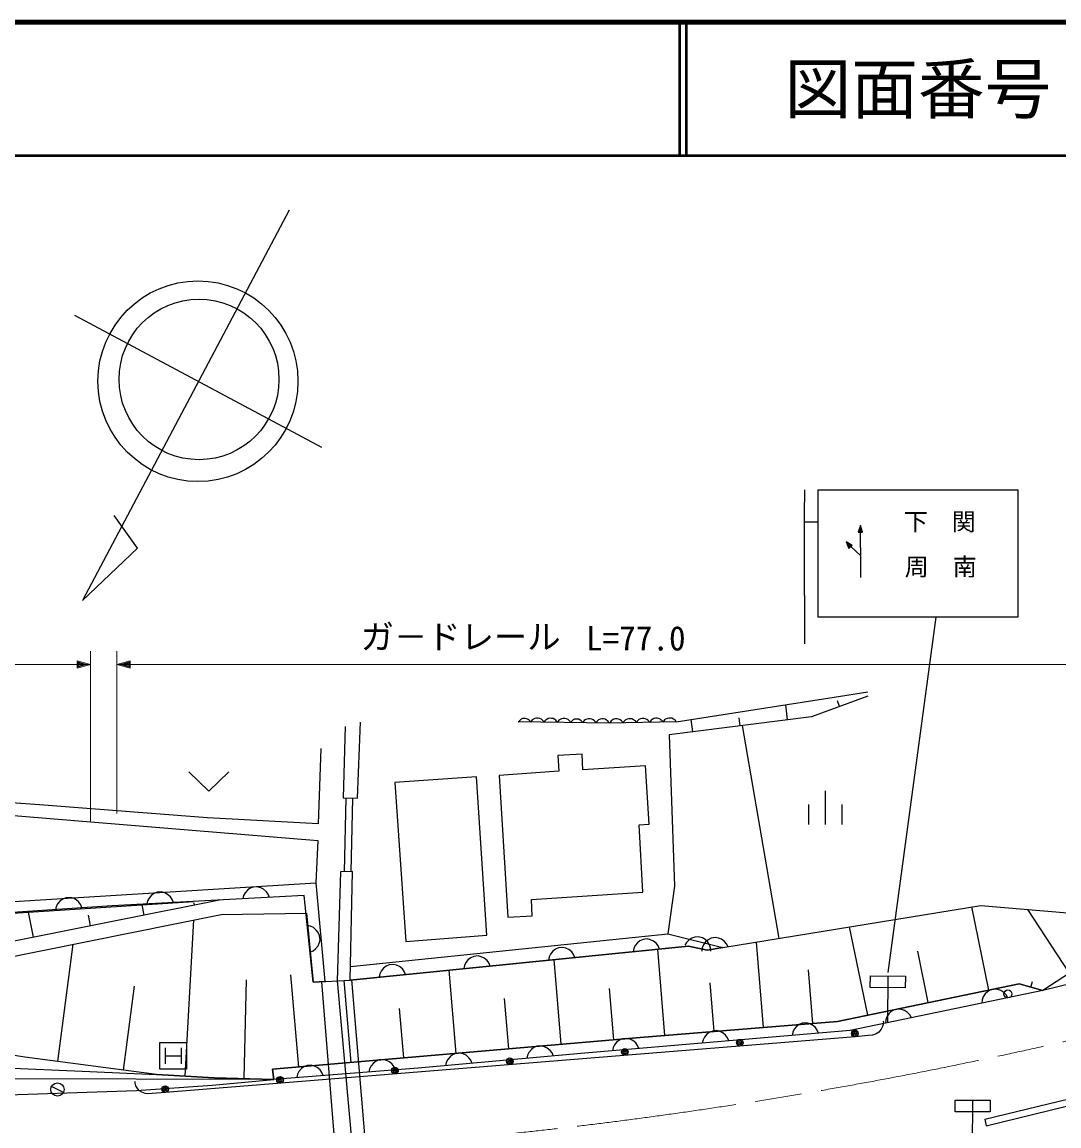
# Model space of a CAD drawing. Units: millimetres, scale not verified. Extents: x 40000 to 680000, y 20000 to 380000.
# Drawn here: x 459416 to 537200, y 297210 to 380000 of the extents above; entities that cross this region are included whole.
import ezdxf
from ezdxf.enums import TextEntityAlignment as Align

# ---------------------------------------------------------------- set-up
doc = ezdxf.new("R2010")
doc.units = ezdxf.units.MM
doc.header["$LTSCALE"] = 1000
doc.linetypes.add('CHAIN', pattern=[18.5, 12, -1.5, 3.5, -1.5])
for name, color, linetype, lineweight in [('M-BGD', 7, 'Continuous', 25), ('M-BMK', 2, 'CHAIN', 13), ('M-BMK-SRVR', 3, 'Continuous', 25), ('M-STR-HTXT', 7, 'Continuous', 13), ('M-STR-STRC', 7, 'Continuous', 25), ('M-TTL', 2, 'Continuous', 140), ('M-TTL-LINE', 7, 'Continuous', 50)]:
    doc.layers.add(name, color=color, linetype=linetype, lineweight=lineweight)
doc.layers.add('M-TTL-TXT', color=7, linetype='Continuous')
doc.styles.add('ＭＳ ゴシック', font='')
doc.styles.get('ＭＳ ゴシック').set_extended_font_data('MS Gothic')

msp = doc.modelspace()

# ---------------------------------------------------------------- linework, layer by layer
at = {"layer": 'M-BGD'}
for p, q in [((520346, 329359), (522859, 329779)), ((508494, 327509), (520346, 329359)), ((516849, 327663), (516708, 328791)), ((522859, 329443), (518629, 327887)), ((520744, 328665), (520587, 329095)), ((518629, 327887), (507949, 326542)), ((483648, 327167), (483492, 321811)), ((484584, 321780), (484802, 327480)), ((503468, 327425), (496641, 327509)), ((496725, 327598), (496670, 327508)), ((496780, 327652), (496725, 327598)), ((496853, 327705), (496780, 327652)), ((496961, 327758), (496853, 327705)), ((497069, 327775), (496961, 327758)), ((497177, 327773), (497069, 327775)), ((497285, 327754), (497177, 327773)), ((497392, 327698), (497285, 327754)), ((497464, 327643), (497392, 327698)), ((497517, 327588), (497464, 327643)), ((497570, 327497), (497517, 327588)), ((497631, 327597), (497570, 327497)), ((497692, 327656), (497631, 327597)), ((497773, 327716), (497692, 327656)), ((497893, 327774), (497773, 327716)), ((498013, 327793), (497893, 327774)), ((498133, 327792), (498013, 327793)), ((498253, 327770), (498133, 327792)), ((498372, 327708), (498253, 327770)), ((498452, 327647), (498372, 327708)), ((498511, 327586), (498452, 327647)), ((498570, 327485), (498511, 327586)), ((498631, 327585), (498570, 327485)), ((498692, 327644), (498631, 327585)), ((498772, 327703), (498692, 327644)), ((498893, 327762), (498772, 327703)), ((499013, 327781), (498893, 327762)), ((499133, 327779), (499013, 327781)), ((499253, 327758), (499133, 327779)), ((499372, 327696), (499253, 327758)), ((499451, 327635), (499372, 327696)), ((499511, 327574), (499451, 327635)), ((499569, 327473), (499511, 327574)), ((499630, 327572), (499569, 327473)), ((499691, 327632), (499630, 327572)), ((499772, 327691), (499691, 327632)), ((499893, 327750), (499772, 327691)), ((500013, 327768), (499893, 327750)), ((500133, 327767), (500013, 327768)), ((500252, 327745), (500133, 327767)), ((500372, 327684), (500252, 327745)), ((500451, 327622), (500372, 327684)), ((500510, 327561), (500451, 327622)), ((500569, 327460), (500510, 327561)), ((500624, 327550), (500569, 327460)), ((500679, 327604), (500624, 327550)), ((500751, 327657), (500679, 327604)), ((500860, 327710), (500751, 327657)), ((500968, 327726), (500860, 327710)), ((501076, 327725), (500968, 327726)), ((501184, 327706), (501076, 327725)), ((501291, 327650), (501184, 327706)), ((501362, 327595), (501291, 327650)), ((501416, 327540), (501362, 327595)), ((501469, 327449), (501416, 327540)), ((501530, 327549), (501469, 327449)), ((501591, 327608), (501530, 327549)), ((501671, 327668), (501591, 327608)), ((501792, 327726), (501671, 327668)), ((501912, 327745), (501792, 327726)), ((502032, 327743), (501912, 327745)), ((502152, 327722), (502032, 327743)), ((502271, 327660), (502152, 327722)), ((502350, 327599), (502271, 327660)), ((502410, 327538), (502350, 327599)), ((502468, 327437), (502410, 327538)), ((502530, 327537), (502468, 327437)), ((502590, 327596), (502530, 327537)), ((502671, 327655), (502590, 327596)), ((502792, 327714), (502671, 327655)), ((502912, 327733), (502792, 327714)), ((503032, 327731), (502912, 327733)), ((503152, 327710), (503032, 327731)), ((503271, 327648), (503152, 327710)), ((503350, 327587), (503271, 327648)), ((503409, 327526), (503350, 327587)), ((503468, 327425), (503409, 327526)), ((508494, 327509), (503468, 327425)), ((503554, 327526), (503496, 327425)), ((503613, 327588), (503554, 327526)), ((503692, 327649), (503613, 327588)), ((503811, 327711), (503692, 327649)), ((503931, 327734), (503811, 327711)), ((504051, 327736), (503931, 327734)), ((504171, 327717), (504051, 327736)), ((504292, 327659), (504171, 327717)), ((504373, 327600), (504292, 327659)), ((504434, 327541), (504373, 327600)), ((504495, 327442), (504434, 327541)), ((504554, 327543), (504495, 327442)), ((504613, 327604), (504554, 327543)), ((504692, 327666), (504613, 327604)), ((504811, 327728), (504692, 327666)), ((504930, 327750), (504811, 327728)), ((505050, 327752), (504930, 327750)), ((505170, 327734), (505050, 327752)), ((505291, 327676), (505170, 327734)), ((505372, 327617), (505291, 327676)), ((505433, 327558), (505372, 327617)), ((505495, 327459), (505433, 327558)), ((505553, 327560), (505495, 327459)), ((505612, 327621), (505553, 327560)), ((505691, 327683), (505612, 327621)), ((505810, 327745), (505691, 327683)), ((505930, 327767), (505810, 327745)), ((506050, 327769), (505930, 327767)), ((506170, 327751), (506050, 327769)), ((506291, 327693), (506170, 327751)), ((506372, 327634), (506291, 327693)), ((506433, 327575), (506372, 327634)), ((506495, 327475), (506433, 327575)), ((506553, 327577), (506495, 327475)), ((506612, 327638), (506553, 327577)), ((506691, 327699), (506612, 327638)), ((506810, 327762), (506691, 327699)), ((506929, 327784), (506810, 327762)), ((507049, 327786), (506929, 327784)), ((507170, 327768), (507049, 327786)), ((507291, 327709), (507170, 327768)), ((507372, 327651), (507291, 327709)), ((507433, 327591), (507372, 327651)), ((507494, 327492), (507433, 327591)), ((507553, 327593), (507494, 327492)), ((507612, 327655), (507553, 327593)), ((507690, 327716), (507612, 327655)), ((507809, 327778), (507690, 327716)), ((507929, 327800), (507809, 327778)), ((508049, 327802), (507929, 327800)), ((508169, 327784), (508049, 327802)), ((508290, 327726), (508169, 327784)), ((508371, 327667), (508290, 327726)), ((508432, 327608), (508371, 327667)), ((508494, 327509), (508432, 327608)), ((509729, 326766), (509615, 327684)), ((513289, 327214), (513213, 327828)), ((513425, 327232), (516187, 311268)), ((507949, 326542), (508368, 315189)), ((481819, 325516), (481641, 319864)), ((501429, 325100), (499597, 324986)), ((499597, 324986), (499692, 323811)), ((501485, 323925), (501429, 325100)), ((471924, 323774), (473424, 322329)), ((473424, 322329), (474923, 323774)), ((499692, 323811), (495201, 323487)), ((506186, 324228), (501485, 323925)), ((506450, 319831), (506186, 324228)), ((493519, 323394), (487383, 322955)), ((487383, 322955), (488214, 311036)), ((494274, 311529), (493519, 323394)), ((495201, 323487), (495860, 312875)), ((460729, 321299), (447458, 322241)), ((519674, 322333), (519674, 319824)), ((473330, 320312), (460729, 321299)), ((483492, 321811), (484584, 321780)), ((483712, 321805), (483587, 316277)), ((484212, 321793), (484087, 316266)), ((518424, 321329), (518424, 319824)), ((520923, 321329), (520923, 319824)), ((457155, 320626), (481596, 318608)), ((481641, 319864), (473330, 320312)), ((505714, 319793), (506450, 319831)), ((505997, 314751), (505714, 319793)), ((481596, 318608), (481455, 315442)), ((483305, 316268), (483061, 308094)), ((484209, 316299), (483305, 316268)), ((484019, 308152), (484209, 316299)), ((440155, 312897), (481455, 315442)), ((481455, 315442), (482127, 308037)), ((469327, 314645), (469134, 314513)), ((469562, 314738), (469327, 314645)), ((469881, 314755), (469562, 314738)), ((470125, 314688), (469881, 314755)), ((470331, 314578), (470125, 314688)), ((476145, 314691), (476036, 314484)), ((476334, 314902), (476145, 314691)), ((476528, 315033), (476334, 314902)), ((476763, 315127), (476528, 315033)), ((477082, 315144), (476763, 315127)), ((477326, 315077), (477082, 315144)), ((477532, 314967), (477326, 315077)), ((477743, 314777), (477532, 314967)), ((477873, 314583), (477743, 314777)), ((497634, 314182), (505997, 314751)), ((508368, 315189), (507866, 311614)), ((440145, 311978), (472276, 314040)), ((462087, 313881), (461980, 313673)), ((462273, 314095), (462087, 313881)), ((462464, 314228), (462273, 314095)), ((462699, 314324), (462464, 314228)), ((463018, 314345), (462699, 314324)), ((463263, 314281), (463018, 314345)), ((463470, 314174), (463263, 314281)), ((463683, 313987), (463470, 314174)), ((463816, 313795), (463683, 313987)), ((463911, 313560), (463816, 313795)), ((480568, 314488), (466166, 313710)), ((474234, 314146), (466701, 312649)), ((468584, 313023), (468432, 313793)), ((468836, 314095), (468769, 313850)), ((468945, 314302), (468836, 314095)), ((469134, 314513), (468945, 314302)), ((470542, 314389), (470331, 314578)), ((470672, 314195), (470542, 314389)), ((470765, 313958), (470672, 314195)), ((472351, 313772), (472319, 313933)), ((476036, 314484), (475969, 314239)), ((477966, 314347), (477873, 314583)), ((481266, 307984), (480568, 314488)), ((497691, 312969), (497634, 314182)), ((466166, 313710), (440145, 311978)), ((457565, 309687), (474341, 313066)), ((460284, 311363), (459909, 313246)), ((461980, 313673), (461916, 313427)), ((464562, 312221), (464406, 313005)), ((474341, 313066), (480765, 313177)), ((480765, 313177), (481266, 307984)), ((495860, 312875), (497691, 312969)), ((511979, 310581), (531352, 313744)), ((531941, 307403), (530657, 313630)), ((531352, 313744), (537850, 313195)), ((538000, 308679), (534874, 313446)), ((466701, 312649), (449588, 309220)), ((471662, 300939), (472305, 312656)), ((481057, 312180), (480810, 312234)), ((481269, 312082), (481057, 312180)), ((522863, 305516), (521498, 312135)), ((544006, 312648), (535997, 307356)), ((481489, 311904), (481269, 312082)), ((481629, 311717), (481489, 311904)), ((481735, 311486), (481629, 311717)), ((481769, 311167), (481735, 311486)), ((484043, 309167), (507866, 311614)), ((488214, 311036), (494274, 311529)), ((507866, 311614), (511979, 310581)), ((509667, 311296), (509429, 311143)), ((509889, 311370), (509667, 311296)), ((510140, 311397), (509889, 311370)), ((510452, 311328), (510140, 311397)), ((510670, 311198), (510452, 311328)), ((511415, 311341), (511099, 311288)), ((511665, 311302), (511415, 311341)), ((511882, 311216), (511665, 311302)), ((462095, 302045), (463257, 310834)), ((481254, 310344), (481440, 310485)), ((481440, 310485), (481617, 310706)), ((481617, 310706), (481715, 310919)), ((481715, 310919), (481769, 311167)), ((509421, 310693), (484019, 308152)), ((484019, 308152), (509421, 310693)), ((499652, 310563), (499422, 310459)), ((499971, 310595), (499652, 310563)), ((500217, 310539), (499971, 310595)), ((500428, 310439), (500217, 310539)), ((505306, 310523), (505251, 310275)), ((505406, 310735), (505306, 310523)), ((505585, 310954), (505406, 310735)), ((505772, 311094), (505585, 310954)), ((506003, 311198), (505772, 311094)), ((506321, 311230), (506003, 311198)), ((506568, 311174), (506321, 311230)), ((506779, 311074), (506568, 311174)), ((506998, 310894), (506779, 311074)), ((507137, 310706), (506998, 310894)), ((507240, 310474), (507137, 310706)), ((509269, 310973), (509139, 310755)), ((509429, 311143), (509269, 310973)), ((510811, 310385), (509421, 310693)), ((509421, 310693), (510811, 310385)), ((510448, 310569), (510409, 310318)), ((510534, 310787), (510448, 310569)), ((510698, 311018), (510534, 310787)), ((510839, 311037), (510670, 311198)), ((510876, 311170), (510698, 311018)), ((511979, 310581), (510811, 310385)), ((510811, 310385), (511979, 310581)), ((510991, 310798), (510839, 311037)), ((511099, 311288), (510876, 311170)), ((511066, 310576), (510991, 310798)), ((511092, 310323), (511066, 310576)), ((512112, 311051), (511882, 311216)), ((512263, 310873), (512112, 311051)), ((512381, 310648), (512263, 310873)), ((515036, 304596), (514524, 310996)), ((481024, 310238), (481254, 310344)), ((492884, 309684), (492705, 309464)), ((493071, 309824), (492884, 309684)), ((493302, 309928), (493071, 309824)), ((493620, 309960), (493302, 309928)), ((493867, 309904), (493620, 309960)), ((494078, 309804), (493867, 309904)), ((494297, 309624), (494078, 309804)), ((498956, 309888), (498900, 309640)), ((499055, 310100), (498956, 309888)), ((499235, 310319), (499055, 310100)), ((499422, 310459), (499235, 310319)), ((499867, 303336), (499321, 309682)), ((500647, 310259), (500428, 310439)), ((500786, 310071), (500647, 310259)), ((500890, 309839), (500786, 310071)), ((507627, 303998), (507109, 310461)), ((527402, 306459), (526608, 310313)), ((486355, 308829), (486255, 308618)), ((486534, 309049), (486355, 308829)), ((486721, 309189), (486534, 309049)), ((486952, 309293), (486721, 309189)), ((487270, 309324), (486952, 309293)), ((487517, 309268), (487270, 309324)), ((487727, 309168), (487517, 309268)), ((487946, 308989), (487727, 309168)), ((488085, 308801), (487946, 308989)), ((491991, 302653), (491454, 308896)), ((492605, 309253), (492550, 309005)), ((492705, 309464), (492605, 309253)), ((494436, 309436), (494297, 309624)), ((494539, 309204), (494436, 309436)), ((518741, 304895), (518419, 308916)), ((476069, 300759), (476265, 308165)), ((480177, 301628), (479582, 308541)), ((481266, 307984), (484019, 308152)), ((482127, 308037), (481266, 307984)), ((485129, 268607), (481901, 308023)), ((483061, 308094), (486592, 268798)), ((484115, 301969), (483585, 308125)), ((487413, 268884), (484162, 308166)), ((486255, 308618), (486199, 308370)), ((488189, 308569), (488085, 308801)), ((535104, 307615), (535224, 308032)), ((467031, 301387), (467862, 307679)), ((503805, 303678), (503475, 307517)), ((511331, 304297), (511039, 307953)), ((520593, 305044), (534211, 307874)), ((534211, 307874), (520593, 305044)), ((535997, 307356), (521543, 304375)), ((531839, 307277), (531668, 307119)), ((532058, 307404), (531839, 307277)), ((532372, 307469), (532058, 307404)), ((532623, 307439), (532372, 307469)), ((532843, 307361), (532623, 307439)), ((533079, 307205), (532843, 307361)), ((533237, 307033), (533079, 307205)), ((534211, 307874), (535997, 307356)), ((535997, 307356), (534211, 307874)), ((538254, 307920), (535997, 307356)), ((495929, 302994), (495604, 306771)), ((531435, 306661), (531405, 306409)), ((531512, 306882), (531435, 306661)), ((531668, 307119), (531512, 306882)), ((533363, 306813), (533237, 307033)), ((488053, 302311), (487733, 306026)), ((524441, 305628), (524285, 305391)), ((524612, 305786), (524441, 305628)), ((524831, 305914), (524612, 305786)), ((525145, 305978), (524831, 305914)), ((525396, 305948), (525145, 305978)), ((525616, 305870), (525396, 305948)), ((525852, 305714), (525616, 305870)), ((526010, 305542), (525852, 305714)), ((526136, 305322), (526010, 305542)), ((505774, 303848), (520593, 305044)), ((520593, 305044), (505774, 303848)), ((517522, 304672), (517340, 304455)), ((517711, 304809), (517522, 304672)), ((517943, 304910), (517711, 304809)), ((518262, 304938), (517943, 304910)), ((518507, 304878), (518262, 304938)), ((518717, 304775), (518507, 304878)), ((518933, 304593), (518717, 304775)), ((523967, 304670), (523864, 304460)), ((524028, 304917), (523967, 304670)), ((524015, 305077), (524028, 304917)), ((524208, 305170), (524178, 304918)), ((524285, 305391), (524208, 305170)), ((521903, 303899), (470164, 299719)), ((478207, 301457), (505774, 303848)), ((505774, 303848), (478207, 301457)), ((521543, 304375), (501328, 302630)), ((510601, 303873), (510499, 303663)), ((510783, 304091), (510601, 303873)), ((510972, 304228), (510783, 304091)), ((511204, 304328), (510972, 304228)), ((511523, 304356), (511204, 304328)), ((511769, 304297), (511523, 304356)), ((511979, 304194), (511769, 304297)), ((512195, 304011), (511979, 304194)), ((512332, 303821), (512195, 304011)), ((517237, 304245), (517178, 303998)), ((517340, 304455), (517237, 304245)), ((519070, 304403), (518933, 304593)), ((519170, 304170), (519070, 304403)), ((522899, 303980), (521903, 303899)), ((523218, 304005), (522899, 303980)), ((523491, 304108), (523218, 304005)), ((523680, 304244), (523491, 304108)), ((523864, 304460), (523680, 304244)), ((469753, 301457), (469753, 303464)), ((469753, 303464), (471753, 303464)), ((470153, 303063), (470153, 301858)), ((471353, 303063), (471353, 301858)), ((471753, 303464), (471753, 301457)), ((497813, 303081), (497625, 302943)), ((498045, 303183), (497813, 303081)), ((498364, 303211), (498045, 303183)), ((498610, 303152), (498364, 303211)), ((498820, 303050), (498610, 303152)), ((499036, 302868), (498820, 303050)), ((503760, 303081), (503701, 302835)), ((503863, 303292), (503760, 303081)), ((504045, 303509), (503863, 303292)), ((504234, 303646), (504045, 303509)), ((504466, 303747), (504234, 303646)), ((504785, 303774), (504466, 303747)), ((505031, 303715), (504785, 303774)), ((505240, 303612), (505031, 303715)), ((505457, 303429), (505240, 303612)), ((505593, 303240), (505457, 303429)), ((505693, 303006), (505593, 303240)), ((510499, 303663), (510440, 303416)), ((512432, 303588), (512332, 303821)), ((459627, 302374), (456000, 302932)), ((469499, 301058), (459627, 302374)), ((470153, 302461), (471353, 302461)), ((501328, 302630), (489131, 301539)), ((491526, 302398), (491344, 302180)), ((491714, 302536), (491526, 302398)), ((491946, 302637), (491714, 302536)), ((492265, 302666), (491946, 302637)), ((492511, 302607), (492265, 302666)), ((492721, 302505), (492511, 302607)), ((492938, 302323), (492721, 302505)), ((493075, 302134), (492938, 302323)), ((497341, 302515), (497283, 302268)), ((497443, 302726), (497341, 302515)), ((497625, 302943), (497443, 302726)), ((499174, 302679), (499036, 302868)), ((499275, 302446), (499174, 302679)), ((455899, 301656), (464496, 301298)), ((471753, 301457), (469753, 301457)), ((478312, 300700), (478207, 301457)), ((478207, 301457), (478312, 300700)), ((489131, 301539), (478312, 300700)), ((480369, 301504), (480185, 301288)), ((480560, 301639), (480369, 301504)), ((480793, 301738), (480560, 301639)), ((481112, 301762), (480793, 301738)), ((481357, 301701), (481112, 301762)), ((481566, 301596), (481357, 301701)), ((481780, 301412), (481566, 301596)), ((481915, 301221), (481780, 301412)), ((485490, 301498), (485429, 301252)), ((485595, 301708), (485490, 301498)), ((485779, 301923), (485595, 301708)), ((485969, 302059), (485779, 301923)), ((486202, 302157), (485969, 302059)), ((486521, 302182), (486202, 302157)), ((486766, 302121), (486521, 302182)), ((486975, 302016), (486766, 302121)), ((487190, 301831), (486975, 302016)), ((487325, 301641), (487190, 301831)), ((487423, 301407), (487325, 301641)), ((491243, 301970), (491184, 301723)), ((491344, 302180), (491243, 301970)), ((493176, 301901), (493075, 302134)), ((478312, 300700), (400665, 300819)), ((464496, 301298), (469499, 301058)), ((467901, 300422), (467891, 300542)), ((469499, 301058), (473826, 300819)), ((473826, 300819), (469499, 301058)), ((473683, 300267), (478312, 300700)), ((473826, 300819), (478312, 300700)), ((478312, 300700), (473826, 300819)), ((480081, 301079), (480020, 300832)), ((480185, 301288), (480081, 301079)), ((482014, 300987), (481915, 301221)), ((457593, 299511), (467988, 299874)), ((462515, 299717), (461624, 300161)), ((467957, 300225), (467901, 300422)), ((468096, 299994), (467957, 300225)), ((467988, 299874), (473683, 300267)), ((468228, 299844), (468096, 299994)), ((468397, 299737), (468228, 299844)), ((468646, 299636), (468397, 299737)), ((470164, 299719), (469167, 299638)), ((468849, 299612), (468646, 299636)), ((469167, 299638), (468849, 299612)), ((531633, 297709), (538776, 299452)), ((531751, 297221), (538889, 298963)), ((531633, 297709), (531751, 297221))]:
    msp.add_line(p, q, dxfattribs=at)
msp.add_circle((462069, 299939), 498, dxfattribs=at)
for centre, major_axis in [((533371, 307107), (0, 301)), ((521883, 304149), (0, 251)), ((521883, 304149), (0, -151)), ((521883, 304149), (0, 50.2)), ((513260, 303453), (0, 251)), ((513260, 303453), (0, -151)), ((513260, 303453), (0, 50.2)), ((496013, 302059), (0, 251)), ((496013, 302059), (0, -151)), ((504636, 302756), (0, 251)), ((504636, 302756), (0, -151)), ((504636, 302756), (0, 50.2)), ((487390, 301362), (0, 251)), ((487390, 301362), (0, -151)), ((487390, 301362), (0, 50.2)), ((496013, 302059), (0, 50.2)), ((478767, 300665), (0, 251)), ((478767, 300665), (0, -151)), ((478767, 300665), (0, 50.2)), ((470144, 299969), (0, 251)), ((470144, 299969), (0, -151)), ((470144, 299969), (0, 50.2))]:
    msp.add_ellipse(centre, major_axis=major_axis, ratio=0.996046, dxfattribs=at)
at = {"layer": 'M-BMK'}
msp.add_ellipse((459726, 646023), major_axis=(0, 351298), ratio=0.996046, start_param=3.154278, end_param=3.377638, dxfattribs=at)
at = {"layer": 'M-BMK-SRVR'}
for p, q in [((479451, 365895), (463948, 336624)), ((481914, 348098), (463377, 357993)), ((468064, 340534), (466328, 342990)), ((463948, 336624), (468064, 340534))]:
    msp.add_line(p, q, dxfattribs=at)
for centre, major_axis in [((472608, 353065), (0, 7528)), ((472690, 353201), (0, 6022))]:
    msp.add_ellipse(centre, major_axis=major_axis, ratio=0.996046, dxfattribs=at)
at = {"layer": 'M-STR-HTXT'}
for p, q in [((464542, 332826), (464542, 320012)), ((466520, 320639), (466520, 332826)), ((463543, 331541), (463543, 332103)), ((463543, 332103), (464542, 331822)), ((463583, 331621), (463583, 332023)), ((463583, 332023), (464262, 331822)), ((466520, 331822), (467520, 332103)), ((466800, 331822), (467480, 332023)), ((467480, 332023), (467480, 331621)), ((467520, 332103), (467520, 331541)), ((428315, 331822), (464542, 331822)), ((464542, 331822), (463543, 331541)), ((464262, 331822), (463583, 331621)), ((463623, 331702), (463623, 331943)), ((463623, 331943), (464103, 331822)), ((464103, 331822), (463623, 331702)), ((463663, 331782), (463663, 331862)), ((463663, 331862), (463863, 331822)), ((463863, 331822), (463663, 331782)), ((467520, 331541), (466520, 331822)), ((466520, 331822), (541058, 331822)), ((467480, 331621), (466800, 331822)), ((466960, 331822), (467440, 331943)), ((467440, 331702), (466960, 331822)), ((467200, 331822), (467400, 331862)), ((467400, 331782), (467200, 331822)), ((467400, 331862), (467400, 331782)), ((467440, 331943), (467440, 331702))]:
    msp.add_line(p, q, dxfattribs=at)
at = {"layer": 'M-STR-STRC'}
for p, q in [((518121, 344912), (518121, 343985)), ((519121, 344912), (534117, 344912)), ((519121, 344912), (519121, 343985)), ((534117, 344912), (534117, 335377)), ((518121, 336985), (518121, 343985)), ((519121, 343985), (519121, 336985)), ((518121, 342528), (519121, 342528)), ((522307, 342244), (522147, 341742)), ((522307, 342184), (522177, 341762)), ((522307, 342124), (522207, 341782)), ((522307, 342064), (522237, 341803)), ((522307, 342003), (522267, 341823)), ((522307, 340582), (522307, 342244)), ((522467, 341742), (522307, 342244)), ((522437, 341762), (522307, 342184)), ((522407, 341782), (522307, 342124)), ((522377, 341803), (522307, 342064)), ((522347, 341823), (522307, 342003)), ((522147, 341742), (522467, 341742)), ((522177, 341762), (522437, 341762)), ((522207, 341782), (522407, 341782)), ((522237, 341803), (522377, 341803)), ((522267, 341823), (522347, 341823)), ((522307, 341923), (522297, 341843)), ((522297, 341843), (522317, 341843)), ((522317, 341843), (522307, 341923)), ((521230, 341007), (521437, 340523)), ((521678, 340733), (521230, 341007)), ((521269, 340961), (521446, 340558)), ((521642, 340729), (521269, 340961)), ((521308, 340916), (521456, 340592)), ((521607, 340724), (521308, 340916)), ((521348, 340870), (521465, 340627)), ((521571, 340719), (521348, 340870)), ((521387, 340825), (521475, 340662)), ((521535, 340715), (521387, 340825)), ((521437, 340523), (521678, 340733)), ((521439, 340764), (521484, 340697)), ((521499, 340710), (521439, 340764)), ((521446, 340558), (521642, 340729)), ((521456, 340592), (521607, 340724)), ((521465, 340627), (521571, 340719)), ((521475, 340662), (521535, 340715)), ((521484, 340697), (521499, 340710)), ((522307, 340003), (521581, 340675)), ((522307, 340582), (522307, 338347)), ((518121, 336985), (518121, 333369)), ((519121, 336985), (519121, 335377)), ((534117, 335377), (519121, 335377)), ((527970, 335377), (524367, 308729)), ((524366, 308452), (524342, 304961)), ((530723, 299142), (530699, 295651))]:
    msp.add_line(p, q, dxfattribs=at)
for points in [[(523054, 308461), (525679, 308443), (525673, 307568), (523048, 307586)], [(529411, 299151), (532036, 299133), (532030, 298258), (529405, 298276)]]:
    msp.add_lwpolyline(points, close=True, dxfattribs=at)
at = {"layer": 'M-TTL'}
msp.add_line((680000, 380000), (40000, 380000), dxfattribs=at)
at = {"layer": 'M-TTL-LINE'}
for p, q in [((508747, 380000), (508747, 370000)), ((509247, 380000), (509247, 370000)), ((40000, 370000), (680000, 370000))]:
    msp.add_line(p, q, dxfattribs=at)

# ---------------------------------------------------------------- texts
at = {"layer": 'M-STR-HTXT', "style": 'ＭＳ ゴシック'}
for s, p in [('ガ－ドレール', (484813, 332425)), ('L=77.0', (501714, 332318))]:
    msp.add_text(s, height=1833, dxfattribs=at).set_placement(p, align=Align.BOTTOM_LEFT)
at = {"layer": 'M-STR-STRC', "style": 'ＭＳ ゴシック'}
for s, p in [('下\u3000関', (525565, 341468)), ('周\u3000南', (525632, 338091))]:
    msp.add_text(s, height=1320, dxfattribs=at).set_placement(p, align=Align.BOTTOM_LEFT)
at = {"layer": 'M-TTL-TXT', "style": 'ＭＳ ゴシック'}
msp.add_text('図面番号', height=3666, dxfattribs=at).set_placement((526622, 375000), align=Align.MIDDLE_CENTER)

doc.saveas('drawing.dxf')
